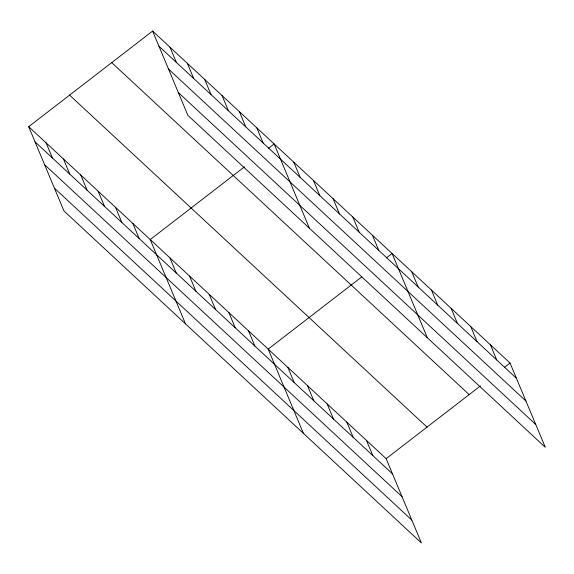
<?xml version="1.0" encoding="UTF-8"?>
<svg xmlns="http://www.w3.org/2000/svg" width="574" height="574" viewBox="0 0 574 574"><rect width="100%" height="100%" fill="white"/><g stroke="black" fill="none" stroke-linecap="round" stroke-linejoin="round"><path stroke-width="0.86" d="M28.7 126.689L386.137 458.669L421.388 542.932L63.951 210.952L28.7 126.689L152.612 31.068L510.049 363.048L545.3 447.311L187.863 115.331L152.612 31.068M244.531 166.79L150.23 239.566L185.481 323.829M268.503 148.293L274.142 143.938L309.393 228.201M361.778 276.89L268.18 349.114L303.431 433.384M386.46 257.848L392.099 253.493L427.343 337.756M386.137 458.669L480.438 385.9M504.41 367.396L510.049 363.048M158.962 46.243L516.399 378.23M168.498 69.045L525.935 401.025M178.327 92.529L535.764 424.516M111.722 62.623L469.159 394.603M69.59 95.133L427.027 427.113M35.05 141.871L392.487 473.851M44.585 164.666L402.022 496.646M54.415 188.157L411.852 520.137M490.39 344.787L496.74 359.97M470.73 326.527L477.08 341.709M451.071 308.267L457.421 323.449M431.418 290.014L437.768 305.189M411.759 271.753L418.109 286.928M372.44 235.232L378.79 250.415M352.78 216.972L359.13 232.154M333.121 198.719L339.471 213.894M313.461 180.458L319.811 195.634M293.802 162.198L300.152 177.38M256.779 127.815L263.129 142.991M239.423 111.686L245.772 126.868M366.477 440.416L372.827 455.591M222.059 95.564L228.409 110.746M204.696 79.442L211.045 94.617M346.818 422.155L353.168 437.331M187.339 63.312L193.689 78.495M327.158 403.895L333.508 419.077M169.976 47.19L176.326 62.372M307.499 385.635L313.849 400.817M287.839 367.374L294.189 382.557M248.528 330.861L254.878 346.036M228.868 312.6L235.218 327.776M209.209 294.34L215.559 309.522M189.549 276.08L195.899 291.262M169.89 257.819L176.24 273.002M132.867 223.437L139.217 238.619M115.503 207.314L121.853 222.497M98.147 191.185L104.497 206.367M80.783 175.063L87.133 190.245M63.42 158.941L69.77 174.116M46.064 142.811L52.413 157.994"/></g></svg>
